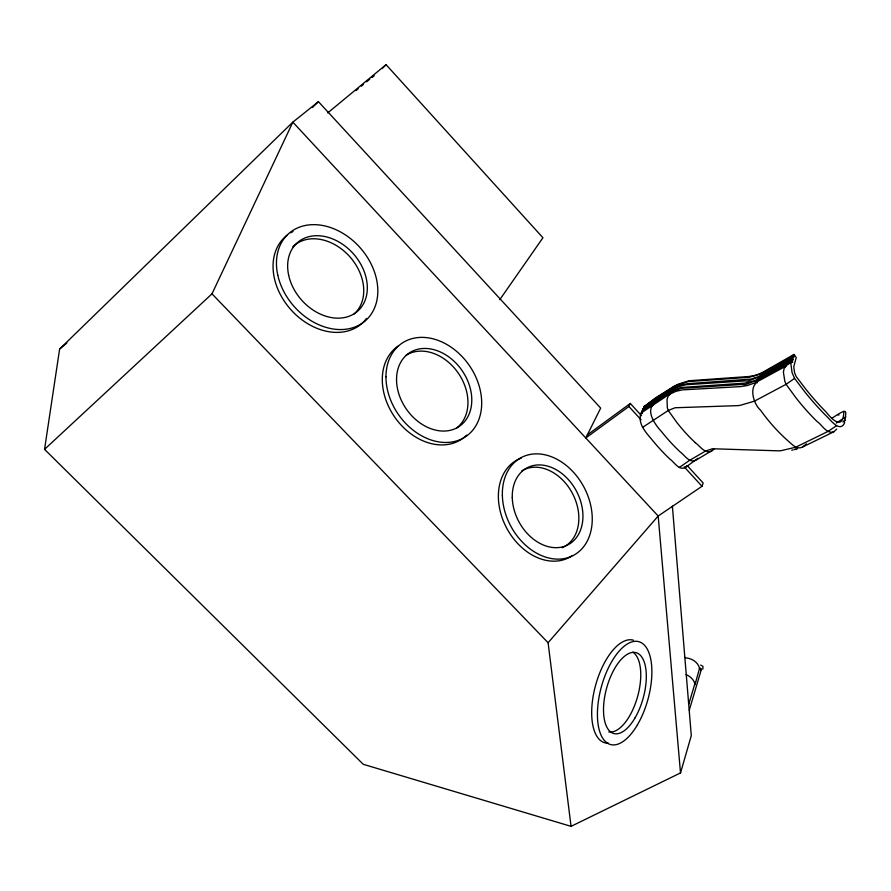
<?xml version="1.0" encoding="UTF-8"?>
<svg xmlns="http://www.w3.org/2000/svg" width="891" height="891" viewBox="0 0 891 891"><rect width="100%" height="100%" fill="white"/><g stroke="black" fill="none" stroke-linecap="round" stroke-linejoin="round"><path stroke-width="1.34" d="M653.548 404.982L652.925 403.467L641.754 411.553L642.433 413.034M671.959 391.717L671.435 390.08L654.206 400.905L642.834 409.158L643.48 410.361M672.371 506.11L691.293 735.632L680.512 772.931L571.053 826.347L363.25 764.3L44.55 449.342L59.619 349.06L292.849 122.145L318.432 101.663L600.668 408.1L585.788 437.982L628.901 406.496L630.305 403.467L641.52 415.707M759.121 379.254C758.453 374.844 749.197 382.339 745.388 380.891L685.736 384.745L679.8 386.215L671.435 390.08M673.407 388.877L673.073 387.307L655.475 398.377L643.903 406.786L644.316 408.468M842.875 422L845.091 420.519C845.191 412.255 850.059 406.051 832.183 418.091M643.903 406.786L655.798 397.754L673.473 386.627A57.915 13.209 -42.4 0 1 678.296 384.144L688.999 380.747L748.908 376.514L754.688 375.479L760.981 373.284L794.059 354.406L796.264 357.547L793.758 366.713L794.572 372.683L796.198 376.514L805.72 389.055A113.814 39.471 54.5 0 0 826.291 412.232C833.787 421.811 843.487 429.228 843.833 411.33M793.603 354.54L794.015 357.113L792.856 357.035L792.622 357.803L793.424 359.864L792.099 359.552L792.656 362.459L791.353 362.08L790.941 364.274L792.054 372.561L794.583 378.397L804.696 391.717A116.587 40.507 54.5 0 0 825.801 415.484C829.955 419.104 839.478 432.981 844.423 423.303C845.058 422.668 843.075 419.327 845.091 420.519M689.3 710.116L701.429 669.186L700.449 668.15L699.368 668.696M688.799 704.046L695.47 681.738M571.053 826.347L548.088 642.734L658.171 516.034L702.008 486.274L703.155 483.011L687.284 465.681M791.353 362.08L784.481 366.903L755.412 382.707L747.415 385.491L740.789 386.605L682.484 389.868L676.102 391.26L668.773 394.613L641.097 413.034C637.288 422.846 645.318 431.845 651.176 438.751A100.126 42.634 54.2 0 0 669.653 458.887C674.275 461.939 678.63 470.66 685.179 467.619L698.009 458.252M757.06 382.863C757.372 377.639 746.29 386.104 742.537 384.422L680.98 388.331L669.787 392.886L652.925 403.467M641.754 411.553L653.359 402.598L670.355 391.929L680.691 387.529L744.486 383.152L753.396 381.047A73.83 17.987 -40.9 0 0 757.283 379.544L785.673 364.074L792.099 359.552M642.834 409.158L654.584 400.17L671.914 389.267L680.468 385.313L687.585 383.698L751.202 379.076L759.132 376.403L786.853 361.256L792.856 357.035M44.55 449.342L211.991 293.841L292.849 122.145L658.171 516.034L680.512 772.931M702.865 669.219L702.943 666.268L700.705 665.065M701.373 669.397L700.772 669.854M499.784 299.666L542.942 237.752L386.059 64.653L327.721 112.923M836.772 429.061L833.842 431.79L802.535 447.037C796.821 450.066 792.077 444.364 788.167 440.989A117.612 67.014 59.2 0 1 760.524 410.183C753.675 404.08 749.565 389.267 755.913 383.253M687.017 465.848L685.179 467.619M760.491 376.492L760.502 374.086L749.131 377.294L688.353 381.537L677.795 384.89A56.846 12.964 -42.4 0 0 673.073 387.307M806.444 443.852L802.535 447.037M382.206 68.574L386.059 64.653M312.463 107.455L318.432 101.663M372.07 77.528L374.075 75.612L371.948 77.372M713.947 449.409L695.96 460.179C689.3 463.676 684.589 454.922 679.922 451.715A100.505 47.1 55.1 0 1 661.4 431.478C655.687 425.43 646.654 412.689 652.568 405.516M59.619 349.06L66.881 342.957M356.032 90.559L358.16 88.799M361.345 86.16L363.461 84.411M366.647 81.772L369.832 79.132M587.314 434.908L630.305 403.467M642.545 427.402L668.25 410.484L675.088 407.755L736.545 405.672A122.891 30.428 -40.6 0 0 740.187 405.349L754.41 401.162L786.074 384.322L794.583 378.397M760.502 374.086L787.722 359.184L793.402 355.186M758.564 377.361L786.486 362.114L792.622 357.803M756.615 380.669L785.249 365.076L791.832 360.443M679.31 467.474L689.701 460.279L705.338 451.18L712.377 448.752L777.152 450.79A122.067 34.393 -40.3 0 0 780.973 450.701L795.708 447.215L827.984 431.433L836.56 425.698M673.106 389.378L671.914 389.267M836.293 423.102L842.062 419.249M843.844 418.291L845.871 416.943M838.208 415.106L838.999 414.905M760.981 373.284L762.34 373.129M788.023 358.46L789.493 358.65M712.254 450.735C705.394 454.811 700.103 446.168 695.292 442.649M673.473 386.627L674.966 386.705M655.798 397.754L657.157 397.898M644.171 406.196L645.463 406.385M833.842 431.79C826.503 434.351 822.17 424.818 816.991 421.421A116.097 49.885 56.1 0 1 795.919 397.754L786.074 384.322L784.826 381.337L783.389 372.104L784.481 366.903L785.272 367.582M794.482 449.576L797.501 448.752M794.727 449.498L795.975 449.187M791.743 450.222L793.213 449.888M671.38 392.43L670.355 391.929M654.339 403.122L653.359 402.598M642.021 413.613L641.097 413.034M643.814 408.813L643.157 408.457M669.497 395.181L668.773 394.613L667.014 399.458L667.337 407.822L668.25 410.484L676.659 422.2A102.766 56.044 57 0 0 695.292 442.649M642.834 411.286L642.121 410.74M669.787 392.886L670.4 394.1M654.584 400.17L655.809 400.137L655.475 398.377M785.249 365.076L786.007 366.457M654.206 400.905L654.829 402.142M786.486 362.114L787.221 363.55M211.991 293.841L548.088 642.734M628.901 406.496L641.086 419.795M684.199 466.839L702.008 486.274M787.722 359.184L788.279 360.577M684.767 657.369A10.892 8.721 19.5 0 0 686.126 657.825L689.222 658.505A13.287 10.558 19.5 0 1 699.558 668.261L694.991 684.678L694.88 683.932A13.465 10.636 19.7 0 0 686.07 674.632M366.569 318.399A57.859 44.149 48.7 0 1 292.348 311.282A57.859 44.149 48.7 0 1 287.526 234.901M290.756 232.774A57.859 44.149 48.7 0 1 293.039 231.56M292.838 246.785A45.486 34.704 48.7 0 1 349.317 256.174A45.486 34.704 48.7 0 1 354.139 313.966M466.594 435.142A56.356 43.069 55.3 0 1 396.907 420.095A56.356 43.069 55.3 0 1 397.932 346.209M406.04 355.32A44.305 33.858 55.3 0 1 458.085 372.828A44.305 33.858 55.3 0 1 456.771 427.892M571.732 555.995A55.275 41.432 61.8 0 1 506.199 527.194A55.275 41.432 61.8 0 1 521.302 458.097M521.781 470.894A43.459 32.566 61.8 0 1 572.523 493.558A43.459 32.566 61.8 0 1 562.043 547.753M608.386 743.161A53.237 24.224 -74.5 0 1 594.765 688.476A53.237 24.224 -74.5 0 1 633.456 640.206M632.81 652.145A41.855 19.045 -74.5 0 1 637.043 698.511A41.855 19.045 -74.5 0 1 608.787 731.923M277.792 275.196A58.038 44.182 48.7 0 0 361.835 323.466A58.038 44.182 48.7 0 0 341.743 232.651A58.038 44.182 48.7 0 0 277.792 275.196M288.662 275.23A45.63 34.727 48.7 0 0 354.629 313.476A45.63 34.727 48.7 0 0 339.159 242.107A45.63 34.727 48.7 0 0 288.662 275.23M385.959 376.793A56.534 43.102 55.3 0 0 457.718 440.566A56.534 43.102 55.3 0 0 457.807 352.424A56.534 43.102 55.3 0 0 385.959 376.793M396.54 379.221A44.439 33.88 55.3 0 0 452.784 429.607A44.439 33.88 55.3 0 0 453.163 360.41A44.439 33.88 55.3 0 0 396.54 379.221M502.368 495.663A55.442 41.454 61.8 0 0 571.064 556.53A55.442 41.454 61.8 0 0 568.458 467.296A55.442 41.454 61.8 0 0 502.368 495.663M512.269 497.59A43.581 32.588 61.8 0 0 566.13 545.693A43.581 32.588 61.8 0 0 564.382 475.616A43.581 32.588 61.8 0 0 512.269 497.59M637.433 724.84A53.349 24.124 -74.6 0 0 639.114 641.754A53.349 24.124 -74.6 0 0 597.438 712.733A53.349 24.124 -74.6 0 0 637.433 724.84M635.06 717.856A41.933 18.956 -74.6 0 0 636.174 652.691A41.933 18.956 -74.6 0 0 603.519 708.724A41.933 18.956 -74.6 0 0 635.06 717.856"/></g></svg>
